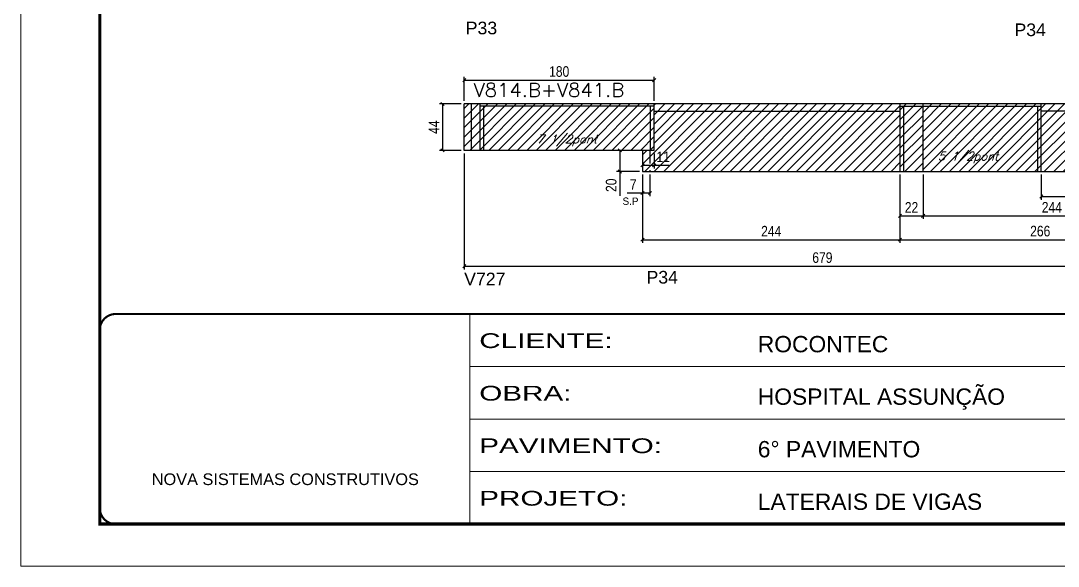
# Model space of a CAD drawing. Extents: x -20960 to -5926, y -2106 to 21915.
# Drawn here: x -12207 to -11223, y 15123 to 15640 of the extents above; entities that cross this region are included whole.
import ezdxf

# ---------------------------------------------------------------- set-up
doc = ezdxf.new("R2010")
doc.units = 0
for name, pattern in [('CONTINUO', [0]), ('DASHED', [0.75, 0.5, -0.25]), ('HIDDEN', [0.375, 0.25, -0.125])]:
    doc.linetypes.add(name, pattern=pattern)
for name, color, linetype in [('5', 5, 'Continuous'), ('COTA', 241, 'Continuous'), ('Painéis', 200, 'Continuous'), ('Reaproveitamento', 251, 'Continuous'), ('SARR_2.2x7', 40, 'Continuous'), ('SARR_3.5x7', 81, 'Continuous'), ('texto', 7, 'Continuous')]:
    doc.layers.add(name, color=color, linetype=linetype)
for name, color, linetype, lineweight in [('Folhas', 255, 'Continuous', 9), ('SARRAFO DE PRESSAO', 251, 'DASHED', 9), ('Texto Seção', 7, 'Continuous', 15)]:
    doc.layers.add(name, color=color, linetype=linetype, lineweight=lineweight)
doc.styles.add('ARIAL', font='arial.ttf')
doc.styles.add('COTA TECNICA', font='techl___.ttf', dxfattribs={"height": 10})
doc.styles.add('REGUA-120', font='ROMANS.shx', dxfattribs={"height": 15})
doc.styles.add('Romans', font='romans.shx')
doc.styles.add('ROMAS860', font='ROMAS860.SHX')
doc.styles.get("Standard").update_dxf_attribs({"font": 'arial.ttf'})
doc.styles.add('Tecnologia', font='')
doc.styles.get('Tecnologia').set_extended_font_data('Forgotten Futurist')
doc.dimstyles.new('PAINEL', dxfattribs={"dimtxt": 10, "dimasz": 3, "dimexe": 3, "dimexo": 3, "dimgap": 3, "dimtad": 1, "dimdec": 1, "dimzin": 12, "dimdsep": 46, "dimtxsty": 'COTA TECNICA', "dimblk1": 'OBLIQUE', "dimblk2": 'OBLIQUE', "dimsah": 1, "dimcen": 0.9, "dimclrd": 4, "dimclre": 4, "dimclrt": 240, "dimadec": 1, "dimazin": 3, "dimtfac": 1, "dimtdec": 1, "dimtmove": 0, "dimatfit": 3, "dimfxl": 1, "dimtolj": 1, "dimtzin": 12, "dimarcsym": 0})

# ---------------------------------------------------------------- blocks, each defined once
blk = doc.blocks.new('9999999999')
at = {"color": 30, "linetype": 'CONTINUO'}
for p, q in [((98564.56, 34230.21), (98564.56, 34429.45)), ((98564.56, 34379.64), (99583.98, 34379.64)), ((98564.56, 34329.83), (99487.98, 34329.83)), ((98564.56, 34280.02), (99487.98, 34280.02))]:
    blk.add_line(p, q, dxfattribs=at)
at = {"color": 30, "linetype": 'CONTINUO', "const_width": 2}
blk.add_lwpolyline([(99583.98, 34230.21), (99583.98, 34414.45, 0.414214), (99568.98, 34429.45), (98228.98, 34429.45, 0.414214), (98213.98, 34414.45), (98213.98, 34245.21, 0.414214), (98228.98, 34230.21), (99583.98, 34230.21)], format="xyb", dxfattribs=at)
at = {"layer": 'Folhas'}
blk.add_lwpolyline([(98138.98, 34190.21), (99623.98, 34190.21), (99623.98, 35240.21), (98138.98, 35240.21)], close=True, dxfattribs=at)
at = {"layer": 'Folhas', "color": 30, "const_width": 3}
blk.add_lwpolyline([(98213.98, 34230.21), (99583.98, 34230.21), (99583.98, 35200.21), (98213.98, 35200.21)], close=True, dxfattribs=at)
at = {"color": 7, "linetype": 'Continuous', "ltscale": 5, "style": 'ARIAL'}
for s, height, p in [('ROCONTEC', 15.483, (98837.68, 34393.13)), ('HOSPITAL ASSUNÇÃO', 15.4829, (98837.68, 34343.32)), ('6° PAVIMENTO', 15.4829, (98837.68, 34293.51)), ('NOVA SISTEMAS CONSTRUTIVOS', 11.0592, (98263.19, 34267.21)), ('LATERAIS DE VIGAS', 15.4829, (98837.68, 34243.7))]:
    blk.add_text(s, height=height, dxfattribs=at).set_placement(p)
at = {"layer": 'Folhas', "color": 7, "style": 'Tecnologia', "width": 1.5}
for s, p in [('CLIENTE:', (98573.65, 34397.17)), ('OBRA:', (98573.65, 34347.31)), ('PAVIMENTO:', (98573.65, 34297.5)), ('PROJETO:', (98573.65, 34247.69))]:
    blk.add_text(s, height=14, dxfattribs=at).set_placement(p)
blk = doc.blocks.new('_Oblique')
at = {"color": 0, "linetype": 'ByBlock', "lineweight": -2}
blk.add_line((-0.5, -0.5), (0.5, 0.5), dxfattribs=at)
blk = doc.blocks.new('*D754')
at = {"layer": 'COTA', "color": 4, "linetype": 'ByBlock', "lineweight": -2, "transparency": 16777216}
for p, q in [((-11617.55, 15493.96), (-11617.55, 15429.21)), ((-11373.55, 15493.96), (-11373.55, 15429.21)), ((-11617.55, 15432.21), (-11373.55, 15432.21))]:
    blk.add_line(p, q, dxfattribs=at)
at = {"layer": 'Defpoints', "color": 0, "linetype": 'ByBlock', "transparency": 16777216}
for p in [(-11617.55, 15496.96), (-11373.55, 15496.96), (-11373.55, 15432.21)]:
    blk.add_point(p, dxfattribs=at)
at = {"layer": 'COTA', "color": 4, "linetype": 'ByBlock', "lineweight": -2, "transparency": 16777216, "xscale": 3, "yscale": 3, "zscale": 3, "rotation": 180}
blk.add_blockref('_Oblique', (-11617.55, 15432.21), dxfattribs=at)
at = {"layer": 'COTA', "color": 4, "linetype": 'ByBlock', "lineweight": -2, "transparency": 16777216, "xscale": 3, "yscale": 3, "zscale": 3}
blk.add_blockref('_Oblique', (-11373.55, 15432.21), dxfattribs=at)
at = {"layer": 'COTA', "color": 240, "linetype": 'ByBlock', "transparency": 16777216, "insert": (-11495.55, 15440.28), "char_height": 10, "attachment_point": 5, "style": 'COTA TECNICA'}
blk.add_mtext('\\A1;244', dxfattribs=at)
blk = doc.blocks.new('*D755')
at = {"layer": 'COTA', "color": 4, "linetype": 'ByBlock', "lineweight": -2, "transparency": 16777216}
for p, q in [((-11373.55, 15493.96), (-11373.55, 15429.21)), ((-11107.55, 15493.95), (-11107.55, 15429.21)), ((-11373.55, 15432.21), (-11107.55, 15432.21))]:
    blk.add_line(p, q, dxfattribs=at)
at = {"layer": 'Defpoints', "color": 0, "linetype": 'ByBlock', "transparency": 16777216}
for p in [(-11373.55, 15496.96), (-11107.55, 15496.95), (-11107.55, 15432.21)]:
    blk.add_point(p, dxfattribs=at)
at = {"layer": 'COTA', "color": 4, "linetype": 'ByBlock', "lineweight": -2, "transparency": 16777216, "xscale": 3, "yscale": 3, "zscale": 3, "rotation": 180}
blk.add_blockref('_Oblique', (-11373.55, 15432.21), dxfattribs=at)
at = {"layer": 'COTA', "color": 4, "linetype": 'ByBlock', "lineweight": -2, "transparency": 16777216, "xscale": 3, "yscale": 3, "zscale": 3}
blk.add_blockref('_Oblique', (-11107.55, 15432.21), dxfattribs=at)
at = {"layer": 'COTA', "color": 240, "linetype": 'ByBlock', "transparency": 16777216, "insert": (-11240.55, 15440.31), "char_height": 10, "attachment_point": 5, "style": 'COTA TECNICA'}
blk.add_mtext('\\A1;266', dxfattribs=at)
blk = doc.blocks.new('*D761')
at = {"layer": 'COTA', "color": 4, "linetype": 'ByBlock', "lineweight": -2, "transparency": 16777216}
for p, q in [((-11617.55, 15493.96), (-11617.55, 15473.49)), ((-11610.55, 15493.96), (-11610.55, 15473.49)), ((-11617.55, 15476.49), (-11632.28, 15476.49)), ((-11610.55, 15476.49), (-11617.55, 15476.49))]:
    blk.add_line(p, q, dxfattribs=at)
at = {"layer": 'Defpoints', "color": 0, "linetype": 'ByBlock', "transparency": 16777216}
for p in [(-11617.55, 15496.96), (-11610.55, 15496.96), (-11617.55, 15476.49)]:
    blk.add_point(p, dxfattribs=at)
at = {"layer": 'COTA', "color": 4, "linetype": 'ByBlock', "lineweight": -2, "transparency": 16777216, "xscale": 3, "yscale": 3, "zscale": 3, "rotation": 180}
blk.add_blockref('_Oblique', (-11617.55, 15476.49), dxfattribs=at)
at = {"layer": 'COTA', "color": 4, "linetype": 'ByBlock', "lineweight": -2, "transparency": 16777216, "xscale": 3, "yscale": 3, "zscale": 3}
blk.add_blockref('_Oblique', (-11610.55, 15476.49), dxfattribs=at)
at = {"layer": 'COTA', "color": 240, "linetype": 'ByBlock', "transparency": 16777216, "insert": (-11626.41, 15484.57), "char_height": 10, "attachment_point": 5, "style": 'COTA TECNICA'}
blk.add_mtext('\\A1;7', dxfattribs=at)
blk = doc.blocks.new('*D762')
at = {"layer": 'COTA', "color": 4, "linetype": 'ByBlock', "lineweight": -2, "transparency": 16777216}
for p, q in [((-11239.55, 15493.96), (-11239.55, 15470.18)), ((-11107.55, 15493.95), (-11107.55, 15470.18)), ((-11239.55, 15473.18), (-11107.55, 15473.18))]:
    blk.add_line(p, q, dxfattribs=at)
at = {"layer": 'Defpoints', "color": 0, "linetype": 'ByBlock', "transparency": 16777216}
for p in [(-11239.55, 15496.96), (-11107.55, 15496.95), (-11107.55, 15473.18)]:
    blk.add_point(p, dxfattribs=at)
at = {"layer": 'COTA', "color": 4, "linetype": 'ByBlock', "lineweight": -2, "transparency": 16777216, "xscale": 3, "yscale": 3, "zscale": 3, "rotation": 180}
blk.add_blockref('_Oblique', (-11239.55, 15473.18), dxfattribs=at)
at = {"layer": 'COTA', "color": 4, "linetype": 'ByBlock', "lineweight": -2, "transparency": 16777216, "xscale": 3, "yscale": 3, "zscale": 3}
blk.add_blockref('_Oblique', (-11107.55, 15473.18), dxfattribs=at)
at = {"layer": 'COTA', "color": 240, "linetype": 'ByBlock', "transparency": 16777216, "insert": (-11173.55, 15481.4), "char_height": 10, "attachment_point": 5, "style": 'COTA TECNICA'}
blk.add_mtext('\\A1;132', dxfattribs=at)
blk = doc.blocks.new('*D763')
at = {"layer": 'COTA', "color": 4, "linetype": 'ByBlock', "lineweight": -2, "transparency": 16777216}
for p, q in [((-11373.55, 15493.96), (-11373.55, 15451.87)), ((-11351.55, 15493.96), (-11351.55, 15451.87)), ((-11373.55, 15454.87), (-11351.55, 15454.87))]:
    blk.add_line(p, q, dxfattribs=at)
at = {"layer": 'Defpoints', "color": 0, "linetype": 'ByBlock', "transparency": 16777216}
for p in [(-11373.55, 15496.96), (-11351.55, 15496.96), (-11351.55, 15454.87)]:
    blk.add_point(p, dxfattribs=at)
at = {"layer": 'COTA', "color": 4, "linetype": 'ByBlock', "lineweight": -2, "transparency": 16777216, "xscale": 3, "yscale": 3, "zscale": 3, "rotation": 180}
blk.add_blockref('_Oblique', (-11373.55, 15454.87), dxfattribs=at)
at = {"layer": 'COTA', "color": 4, "linetype": 'ByBlock', "lineweight": -2, "transparency": 16777216, "xscale": 3, "yscale": 3, "zscale": 3}
blk.add_blockref('_Oblique', (-11351.55, 15454.87), dxfattribs=at)
at = {"layer": 'COTA', "color": 240, "linetype": 'ByBlock', "transparency": 16777216, "insert": (-11362.55, 15462.87), "char_height": 10, "attachment_point": 5, "style": 'COTA TECNICA'}
blk.add_mtext('\\A1;22', dxfattribs=at)
blk = doc.blocks.new('*D764')
at = {"layer": 'COTA', "color": 4, "linetype": 'ByBlock', "lineweight": -2, "transparency": 16777216}
for p, q in [((-11351.55, 15493.96), (-11351.55, 15451.87)), ((-11107.55, 15493.96), (-11107.55, 15451.87)), ((-11351.55, 15454.87), (-11107.55, 15454.87))]:
    blk.add_line(p, q, dxfattribs=at)
at = {"layer": 'Defpoints', "color": 0, "linetype": 'ByBlock', "transparency": 16777216}
for p in [(-11351.55, 15496.96), (-11107.55, 15496.96), (-11107.55, 15454.87)]:
    blk.add_point(p, dxfattribs=at)
at = {"layer": 'COTA', "color": 4, "linetype": 'ByBlock', "lineweight": -2, "transparency": 16777216, "xscale": 3, "yscale": 3, "zscale": 3, "rotation": 180}
blk.add_blockref('_Oblique', (-11351.55, 15454.87), dxfattribs=at)
at = {"layer": 'COTA', "color": 4, "linetype": 'ByBlock', "lineweight": -2, "transparency": 16777216, "xscale": 3, "yscale": 3, "zscale": 3}
blk.add_blockref('_Oblique', (-11107.55, 15454.87), dxfattribs=at)
at = {"layer": 'COTA', "color": 240, "linetype": 'ByBlock', "transparency": 16777216, "insert": (-11229.55, 15462.94), "char_height": 10, "attachment_point": 5, "style": 'COTA TECNICA'}
blk.add_mtext('\\A1;244', dxfattribs=at)
blk = doc.blocks.new('*D798')
at = {"layer": 'COTA', "color": 4, "lineweight": -2, "ltscale": 25, "transparency": 16777216}
for p, q in [((-11786.55, 15513.96), (-11786.55, 15404.04)), ((-11107.55, 15493.95), (-11107.55, 15404.04)), ((-11786.55, 15407.04), (-11107.55, 15407.04))]:
    blk.add_line(p, q, dxfattribs=at)
at = {"layer": 'Defpoints', "color": 0, "ltscale": 25, "transparency": 16777216}
for p in [(-11786.55, 15516.96), (-11107.55, 15496.95), (-11107.55, 15407.04)]:
    blk.add_point(p, dxfattribs=at)
at = {"layer": 'COTA', "color": 4, "lineweight": -2, "ltscale": 25, "transparency": 16777216, "xscale": 3, "yscale": 3, "zscale": 3, "rotation": 180}
blk.add_blockref('_Oblique', (-11786.55, 15407.04), dxfattribs=at)
at = {"layer": 'COTA', "color": 4, "lineweight": -2, "ltscale": 25, "transparency": 16777216, "xscale": 3, "yscale": 3, "zscale": 3}
blk.add_blockref('_Oblique', (-11107.55, 15407.04), dxfattribs=at)
at = {"layer": 'COTA', "color": 240, "ltscale": 25, "transparency": 16777216, "insert": (-11447.05, 15415.17), "char_height": 10, "attachment_point": 5, "style": 'COTA TECNICA'}
blk.add_mtext('\\A1;679', dxfattribs=at)
blk = doc.blocks.new('*D805')
at = {"layer": 'COTA', "color": 4, "lineweight": -2, "ltscale": 25, "transparency": 16777216}
for p, q in [((-11617.55, 15513.96), (-11617.55, 15499.76)), ((-11606.55, 15513.96), (-11606.55, 15499.76)), ((-11617.55, 15502.76), (-11606.55, 15502.76)), ((-11606.55, 15502.76), (-11592.46, 15502.76))]:
    blk.add_line(p, q, dxfattribs=at)
at = {"layer": 'Defpoints', "color": 0, "ltscale": 25, "transparency": 16777216}
for p in [(-11617.55, 15516.96), (-11606.55, 15516.96), (-11606.55, 15502.76)]:
    blk.add_point(p, dxfattribs=at)
at = {"layer": 'COTA', "color": 4, "lineweight": -2, "ltscale": 25, "transparency": 16777216, "xscale": 3, "yscale": 3, "zscale": 3, "rotation": 180}
blk.add_blockref('_Oblique', (-11617.55, 15502.76), dxfattribs=at)
at = {"layer": 'COTA', "color": 4, "lineweight": -2, "ltscale": 25, "transparency": 16777216, "xscale": 3, "yscale": 3, "zscale": 3}
blk.add_blockref('_Oblique', (-11606.55, 15502.76), dxfattribs=at)
at = {"layer": 'COTA', "color": 240, "ltscale": 25, "transparency": 16777216, "insert": (-11598, 15510.82), "char_height": 10, "attachment_point": 5, "style": 'COTA TECNICA'}
blk.add_mtext('\\A1;11', dxfattribs=at)
blk = doc.blocks.new('*D806')
at = {"layer": 'COTA', "color": 4, "lineweight": -2, "ltscale": 25, "transparency": 16777216}
for p, q in [((-11786.55, 15563.96), (-11786.55, 15586.55)), ((-11786.55, 15583.55), (-11606.55, 15583.55)), ((-11606.55, 15563.96), (-11606.55, 15586.55))]:
    blk.add_line(p, q, dxfattribs=at)
at = {"layer": 'Defpoints', "color": 0, "ltscale": 25, "transparency": 16777216}
for p in [(-11606.55, 15583.55), (-11786.55, 15560.96), (-11606.55, 15560.96)]:
    blk.add_point(p, dxfattribs=at)
at = {"layer": 'COTA', "color": 4, "lineweight": -2, "ltscale": 25, "transparency": 16777216, "xscale": 3, "yscale": 3, "zscale": 3, "rotation": 180}
blk.add_blockref('_Oblique', (-11786.55, 15583.55), dxfattribs=at)
at = {"layer": 'COTA', "color": 4, "lineweight": -2, "ltscale": 25, "transparency": 16777216, "xscale": 3, "yscale": 3, "zscale": 3}
blk.add_blockref('_Oblique', (-11606.55, 15583.55), dxfattribs=at)
at = {"layer": 'COTA', "color": 240, "ltscale": 25, "transparency": 16777216, "insert": (-11696.55, 15591.67), "char_height": 10, "attachment_point": 5, "style": 'COTA TECNICA'}
blk.add_mtext('\\A1;180', dxfattribs=at)
blk = doc.blocks.new('*D807')
at = {"layer": 'COTA', "color": 4, "lineweight": -2, "ltscale": 25, "transparency": 16777216}
for p, q in [((-11789.55, 15560.96), (-11810.17, 15560.96)), ((-11807.17, 15560.96), (-11807.17, 15516.96)), ((-11789.55, 15516.96), (-11810.17, 15516.96))]:
    blk.add_line(p, q, dxfattribs=at)
at = {"layer": 'Defpoints', "color": 0, "ltscale": 25, "transparency": 16777216}
for p in [(-11786.55, 15560.96), (-11807.17, 15516.96), (-11786.55, 15516.96)]:
    blk.add_point(p, dxfattribs=at)
at = {"layer": 'COTA', "color": 4, "lineweight": -2, "ltscale": 25, "transparency": 16777216, "xscale": 3, "yscale": 3, "zscale": 3}
for p, rotation in [((-11807.17, 15560.96), 90), ((-11807.17, 15516.96), 270)]:
    blk.add_blockref('_Oblique', p, dxfattribs=dict(at, rotation=rotation))
at = {"layer": 'COTA', "color": 240, "ltscale": 25, "transparency": 16777216, "insert": (-11815.24, 15538.96), "char_height": 10, "attachment_point": 5, "rotation": 90, "style": 'COTA TECNICA'}
blk.add_mtext('\\A1;44', dxfattribs=at)
blk = doc.blocks.new('*D746')
at = {"layer": 'COTA', "color": 4, "lineweight": -2, "ltscale": 25, "transparency": 16777216}
for p, q in [((-11620.55, 15516.96), (-11642.15, 15516.96)), ((-11639.15, 15516.96), (-11639.15, 15496.96)), ((-11620.55, 15496.96), (-11642.15, 15496.96)), ((-11639.15, 15496.96), (-11639.15, 15473.75))]:
    blk.add_line(p, q, dxfattribs=at)
at = {"layer": 'Defpoints', "color": 0, "ltscale": 25, "transparency": 16777216}
for p in [(-11617.55, 15516.96), (-11639.15, 15496.96), (-11617.55, 15496.96)]:
    blk.add_point(p, dxfattribs=at)
at = {"layer": 'COTA', "color": 4, "lineweight": -2, "ltscale": 25, "transparency": 16777216, "xscale": 3, "yscale": 3, "zscale": 3}
for p, rotation in [((-11639.15, 15516.96), 90), ((-11639.15, 15496.96), 270)]:
    blk.add_blockref('_Oblique', p, dxfattribs=dict(at, rotation=rotation))
at = {"layer": 'COTA', "color": 240, "ltscale": 25, "transparency": 16777216, "insert": (-11647.25, 15483.86), "char_height": 10, "attachment_point": 5, "rotation": 90, "style": 'COTA TECNICA'}
blk.add_mtext('\\A1;20', dxfattribs=at)

msp = doc.modelspace()

# ---------------------------------------------------------------- hatches: boundary and pattern name
at = {"layer": 'Reaproveitamento', "linetype": 'ByBlock'}
h = msp.add_hatch(dxfattribs=at)
h.set_pattern_fill('ANSI31', color=256, scale=2)
h.set_pattern_definition([(45, (-154055.2337, -9124.66), (-4.49012806, 4.49012806), [])])
h.paths.add_polyline_path([(-11606.55, 15516.96), (-11606.55, 15560.96), (-11786.55, 15560.96), (-11786.55, 15516.96)])
h = msp.add_hatch(dxfattribs=at)
h.set_pattern_fill('ANSI31', color=256, scale=2)
h.set_pattern_definition([(45, (-152483.7337, -12570.385), (-4.49012806, 4.49012806), [])])
h.paths.add_polyline_path([(-11606.55, 15560.95), (-11606.55, 15516.96), (-11617.55, 15516.96), (-11617.55, 15496.96), (-11373.55, 15496.96), (-11373.55, 15560.96)])
h = msp.add_hatch(dxfattribs=at)
h.set_pattern_fill('ANSI31', color=256, scale=2)
h.set_pattern_definition([(45, (-152315.2174, -16016.1105), (-4.49012806, 4.49012806), [])])
h.paths.add_polyline_path([(-11351.55, 15560.96), (-11373.55, 15560.96), (-11373.55, 15496.96), (-11351.55, 15496.96)])
h = msp.add_hatch(dxfattribs=at)
h.set_pattern_fill('ANSI31', color=256, scale=2)
h.set_pattern_definition([(45, (-150716.7174, -7976.085), (-4.49012806, 4.49012806), [])])
h.paths.add_polyline_path([(-11107.55, 15560.96), (-11351.55, 15560.96), (-11351.55, 15496.96), (-11107.55, 15496.95), (-11107.55, 15496.95)])
h.paths.add_polyline_path([(-11345.31, 15502.14), (-11277.69, 15502.14), (-11272.19, 15518.11), (-11339.81, 15518.11)], flags=24)

# ---------------------------------------------------------------- linework, layer by layer
at = {"layer": 'Painéis', "ltscale": 25}
for p, q in [((-11606.55, 15560.96), (-11786.55, 15560.96)), ((-11786.55, 15516.96), (-11786.55, 15560.96)), ((-11606.55, 15516.96), (-11606.55, 15560.96)), ((-11606.55, 15516.96), (-11786.55, 15516.96))]:
    msp.add_line(p, q, dxfattribs=at)
at = {"layer": 'Painéis', "linetype": 'ByBlock'}
for p, q in [((-11107.55, 15560.96), (-11606.55, 15560.95)), ((-11373.55, 15560.96), (-11373.55, 15496.96)), ((-11351.55, 15496.96), (-11351.55, 15560.96)), ((-11617.55, 15516.96), (-11617.55, 15496.96)), ((-11617.55, 15496.96), (-11107.55, 15496.95))]:
    msp.add_line(p, q, dxfattribs=at)
at = {"layer": 'SARR_2.2x7', "linetype": 'Continuous'}
for p, q in [((-11779.55, 15516.96), (-11779.55, 15560.96)), ((-11606.55, 15558.76), (-11771.55, 15558.76)), ((-11606.55, 15553.96), (-11373.55, 15553.96)), ((-11373.55, 15558.76), (-11239.55, 15558.76)), ((-11107.62, 15553.96), (-11239.55, 15553.96))]:
    msp.add_line(p, q, dxfattribs=at)
at = {"layer": 'SARR_2.2x7', "linetype": 'HIDDEN', "ltscale": 50}
msp.add_line((-11610.55, 15516.96), (-11610.55, 15496.96), dxfattribs=at)
at = {"layer": 'SARR_3.5x7'}
for p, q in [((-11771.55, 15516.96), (-11771.55, 15560.96)), ((-11239.55, 15496.96), (-11239.55, 15560.96)), ((-11768.05, 15516.96), (-11768.05, 15558.76)), ((-11610.05, 15516.96), (-11610.05, 15558.76)), ((-11370.05, 15558.76), (-11370.05, 15496.96)), ((-11243.05, 15558.76), (-11243.05, 15496.96))]:
    msp.add_line(p, q, dxfattribs=at)

# ---------------------------------------------------------------- block references
at = {"layer": 'SARRAFO DE PRESSAO', "color": 6, "linetype": 'ByBlock'}
msp.add_blockref('9999999999', (-110345.98, -19067.69), dxfattribs=at)

# ---------------------------------------------------------------- texts
at = {"layer": '5', "linetype": 'Continuous'}
for s, p in [('P33', (-11785.19, 15627)), ('P34', (-11264.98, 15625.28)), ('P34', (-11613.81, 15390.63)), ('V727', (-11786.65, 15388.95))]:
    msp.add_text(s, height=12, rotation=359.99996, dxfattribs=at).set_placement(p)
at = {"layer": 'texto', "color": 2, "char_height": 8, "attachment_point": 5, "style": 'Romans'}
for s, insert in [('{\\Q19;\\C256;7 1/2pont}', (-11689.32, 15526.28)), ('{\\Q19;\\C256;5 1/2pont}', (-11308.94, 15510.13))]:
    msp.add_mtext(s, dxfattribs=dict(at, insert=insert))
at = {"layer": 'texto', "color": 4, "insert": (-11628.94, 15468.68), "char_height": 7, "attachment_point": 5, "rotation": 359.99915, "style": 'ROMAS860'}
msp.add_mtext('S.P', dxfattribs=at)
at = {"layer": 'Texto Seção', "style": 'REGUA-120', "width": 1.05}
msp.add_text('V814.B+V841.B', height=13, dxfattribs=at).set_placement((-11777.64, 15567.76))

# ---------------------------------------------------------------- dimensions: what is measured, and where the dimension line sits
at = {"layer": 'COTA', "ltscale": 25}
for base, p1, p2, picture, middle in [((-11606.55, 15583.55), (-11786.55, 15560.96), (-11606.55, 15560.96), '*D806', (-11696.55, 15591.67)), ((-11107.55, 15407.04), (-11786.55, 15516.96), (-11107.55, 15496.95), '*D798', (-11447.05, 15415.17)), ((-11606.55, 15502.76), (-11617.55, 15516.96), (-11606.55, 15516.96), '*D805', (-11598, 15510.82))]:
    dim = msp.add_linear_dim(base=base, p1=p1, p2=p2, dimstyle='PAINEL', dxfattribs=at)
    dim.commit()
    dim.dimension.update_dxf_attribs({"geometry": picture, "text_midpoint": middle})
for base, p1, p2, picture, middle in [((-11807.17, 15516.96), (-11786.55, 15560.96), (-11786.55, 15516.96), '*D807', (-11815.24, 15538.96)), ((-11639.15, 15496.96), (-11617.55, 15516.96), (-11617.55, 15496.96), '*D746', (-11647.25, 15483.86))]:
    dim = msp.add_linear_dim(base=base, p1=p1, p2=p2, angle=90, dimstyle='PAINEL', dxfattribs=at)
    dim.commit()
    dim.dimension.update_dxf_attribs({"geometry": picture, "text_midpoint": middle})
at = {"layer": 'COTA', "linetype": 'ByBlock'}
for base, p1, p2, picture, middle in [((-11617.55, 15476.49), (-11610.55, 15496.96), (-11617.55, 15496.96), '*D761', (-11626.41, 15484.57)), ((-11107.55, 15454.87), (-11351.55, 15496.96), (-11107.55, 15496.96), '*D764', (-11229.55, 15462.94))]:
    dim = msp.add_linear_dim(base=base, p1=p1, p2=p2, dimstyle='PAINEL', dxfattribs=at)
    dim.commit()
    dim.dimension.update_dxf_attribs({"geometry": picture, "text_midpoint": middle})
for base, p1, p2, picture, middle in [((-11373.55, 15432.21), (-11617.55, 15496.96), (-11373.55, 15496.96), '*D754', (-11495.55, 15440.28)), ((-11107.55, 15432.21), (-11373.55, 15496.96), (-11107.55, 15496.95), '*D755', (-11240.55, 15440.31))]:
    dim = msp.add_linear_dim(base=base, p1=p1, p2=p2, angle=180, dimstyle='PAINEL', dxfattribs=at)
    dim.commit()
    dim.dimension.update_dxf_attribs({"geometry": picture, "text_midpoint": middle})
for base, p1, p2, picture, middle in [((-11351.55, 15454.87), (-11373.55, 15496.96), (-11351.55, 15496.96), '*D763', (-11362.55, 15462.87)), ((-11107.55, 15473.18), (-11239.55, 15496.96), (-11107.55, 15496.95), '*D762', (-11173.55, 15481.4))]:
    dim = msp.add_linear_dim(base=base, p1=p1, p2=p2, dimstyle='PAINEL', override={"dimtmove": 1}, dxfattribs=at)
    dim.commit()
    dim.dimension.update_dxf_attribs({"geometry": picture, "text_midpoint": middle})

doc.saveas('drawing.dxf')
